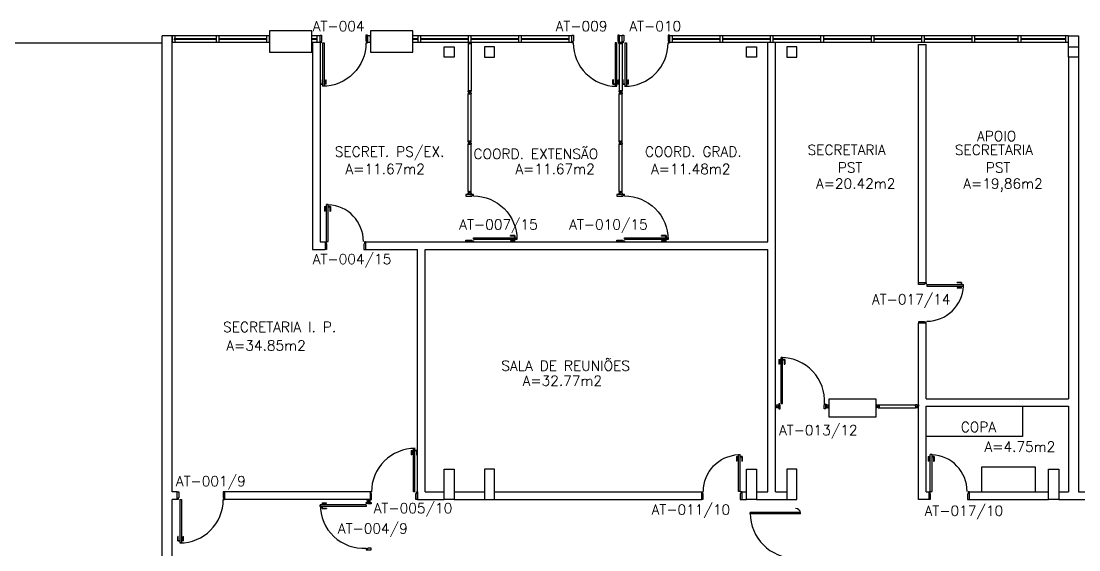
# Model space of a CAD drawing. Extents: x -250 to -5, y 354 to 449.
# Drawn here: x -239.5 to -218.5, y 375.1 to 385.6 of the extents above; entities that cross this region are included whole.
import ezdxf
from ezdxf.enums import TextEntityAlignment as Align

# ---------------------------------------------------------------- set-up
doc = ezdxf.new("R2010")
doc.units = 0
doc.header["$LTSCALE"] = 0.02
doc.header["$MEASUREMENT"] = 0
doc.layers.get('0').update_dxf_attribs({"linetype": 'CONTINUOUS'})
for name, color, linetype in [('ALV', 2, 'CONTINUOUS'), ('CENTRO_DE_CUSTO', 1, 'CONTINUOUS'), ('DIV', 2, 'CONTINUOUS'), ('ESC', 1, 'CONTINUOUS'), ('ESQ', 2, 'CONTINUOUS'), ('ESTR', 3, 'CONTINUOUS'), ('PISO', 1, 'CONTINUOUS'), ('TEXTO', 2, 'CONTINUOUS'), ('TEXTO-ENDEREÇO', 2, 'CONTINUOUS'), ('ÁREA', 2, 'CONTINUOUS')]:
    doc.layers.add(name, color=color, linetype=linetype)
doc.styles.add('UNB-100', font='simplex.shx', dxfattribs={"height": 0.2})
doc.styles.add('UNB-100-1', font='simplex.shx', dxfattribs={"height": 0.2})

# ---------------------------------------------------------------- blocks, each defined once
blk = doc.blocks.new('PILINT-TTS')
for points in [[(-0.2, 0), (-0.2, -0.2), (0, -0.2), (0, 0)], [(-0.8, 0), (-0.8, -0.2), (-1, -0.2), (-1, 0)], [(-0.8, -8.39), (-0.8, -8.99), (-1, -8.99), (-1, -8.39)]]:
    blk.add_lwpolyline(points, close=True)
blk.add_lwpolyline([(-0.2, -8.99), (0, -8.99), (0, -8.39), (-0.2, -8.39), (-0.2, -8.99)])
blk = doc.blocks.new('PE80-TTS')
for p, q in [((0.075, 0), (-0.075, 0)), ((-0.075, -0.03), (-0.075, 0)), ((0.075, 0), (0.075, -0.02)), ((0.777, 0.01), (0.687, 0.01)), ((0.687, 0), (0.687, 0.01)), ((0.777, 0.01), (0.777, -0.03)), ((0.04, -0.03), (-0.075, -0.03)), ((0.075, -0.02), (0.04, -0.02)), ((0.04, -0.03), (0.04, -0.02)), ((0.085, -0.03), (0.817, -0.03)), ((0.085, -0.03), (0.085, -0.065)), ((0.085, -0.065), (0.817, -0.065)), ((0.767, 0), (0.687, 0)), ((0.767, -0.095), (0.687, -0.095)), ((0.687, -0.095), (0.687, -0.105)), ((0.777, -0.105), (0.687, -0.105)), ((0.767, 0), (0.767, -0.03)), ((0.767, -0.095), (0.767, -0.065)), ((0.777, -0.105), (0.777, -0.065)), ((0.817, -0.065), (0.817, -0.03)), ((0.04, -0.771), (-0.075, -0.771)), ((-0.075, -0.771), (-0.075, -0.801)), ((0.075, -0.801), (-0.075, -0.801)), ((0.075, -0.802), (-0.075, -0.802)), ((0.04, -0.771), (0.04, -0.781)), ((0.075, -0.781), (0.04, -0.781)), ((0.075, -0.801), (0.075, -0.781))]:
    blk.add_line(p, q)
at = {"color": 1}
blk.add_arc((0.085, -0.03), 0.731, 270, 357.3429, dxfattribs=at)
blk = doc.blocks.new('PDV1D-TTS')
at = {"layer": 'DIV'}
for p, q in [((0, 0), (-0.012, 0)), ((0, 0.06), (0, 0.075)), ((0, 0.075), (0.03, 0.075)), ((0, -0.06), (0, 0.06)), ((0.03, 0.075), (0.03, -0.045)), ((0.91, 0.075), (0.91, -0.045)), ((0.94, 0.075), (0.91, 0.075)), ((0.94, 0.06), (0.94, 0.075)), ((0.94, -0.06), (0.94, 0.06)), ((0, -0.075), (0, -0.06)), ((0.02, -0.075), (0, -0.075)), ((0.02, -0.045), (0.03, -0.045)), ((0.02, -0.045), (0.02, -0.075)), ((0.052, -0.075), (0.052, -0.94)), ((0.052, -0.075), (0.082, -0.075)), ((0.082, -0.075), (0.082, -0.94)), ((0.92, -0.045), (0.91, -0.045)), ((0.92, -0.045), (0.92, -0.075)), ((0.92, -0.075), (0.94, -0.075)), ((0.94, -0.075), (0.94, -0.06)), ((0.082, -0.94), (0.052, -0.94))]:
    blk.add_line(p, q, dxfattribs=at)
at = {"layer": 'DIV', "color": 1}
for p, q in [((0.019, -0.81), (0.009, -0.81)), ((0.009, -0.9), (0.009, -0.81)), ((0.019, -0.89), (0.019, -0.81)), ((0.114, -0.81), (0.124, -0.81)), ((0.114, -0.89), (0.114, -0.81)), ((0.124, -0.9), (0.124, -0.81)), ((0.009, -0.9), (0.049, -0.9)), ((0.019, -0.89), (0.049, -0.89)), ((0.114, -0.89), (0.084, -0.89)), ((0.124, -0.9), (0.084, -0.9))]:
    blk.add_line(p, q, dxfattribs=at)
blk.add_arc((0.048, -0.075), 0.865, 270, 0, dxfattribs=at)
blk = doc.blocks.new('PDV2D-TTS')
at = {"layer": 'DIV'}
for p, q in [((0.03, 0.05), (0.06, 0.05)), ((0.03, 0.035), (0.03, 0.05)), ((0.03, -0.035), (0.03, 0.035)), ((0.06, 0.05), (0.06, -0.02)), ((0.941, 0.05), (0.941, -0.02)), ((0.971, 0.05), (0.941, 0.05)), ((0.971, 0.035), (0.971, 0.05)), ((0.971, -0.035), (0.971, 0.035)), ((0.03, -0.05), (0.03, -0.035)), ((0.05, -0.05), (0.03, -0.05)), ((0.05, -0.02), (0.06, -0.02)), ((0.05, -0.02), (0.05, -0.05)), ((0.079, -0.05), (0.109, -0.05)), ((0.079, -0.05), (0.079, -0.965)), ((0.109, -0.05), (0.109, -0.965)), ((0.951, -0.02), (0.941, -0.02)), ((0.951, -0.02), (0.951, -0.05)), ((0.951, -0.05), (0.971, -0.05)), ((0.971, -0.05), (0.971, -0.035)), ((0.109, -0.965), (0.079, -0.965))]:
    blk.add_line(p, q, dxfattribs=at)
at = {"layer": 'DIV', "color": 1}
for p, q in [((0.036, -0.925), (0.036, -0.835)), ((0.046, -0.835), (0.036, -0.835)), ((0.046, -0.915), (0.046, -0.835)), ((0.141, -0.915), (0.141, -0.835)), ((0.141, -0.835), (0.151, -0.835)), ((0.151, -0.925), (0.151, -0.835)), ((0.036, -0.925), (0.076, -0.925)), ((0.046, -0.915), (0.076, -0.915)), ((0.141, -0.915), (0.111, -0.915)), ((0.151, -0.925), (0.111, -0.925))]:
    blk.add_line(p, q, dxfattribs=at)
blk.add_arc((0.076, -0.1), 0.865, 270, 3.3214, dxfattribs=at)
blk = doc.blocks.new('DIVMT-TTS')
for p, q in [((-0.03, 0.03), (-0.03, 0.006)), ((-0.008, 0.03), (-0.03, 0.03)), ((-0.0185, 0.006), (-0.03, 0.006)), ((-0.0185, -0.006), (-0.0185, 0.006)), ((-0.008, 0.03), (-0.008, 0.02)), ((-0.008, 0.02), (0.008, 0.02)), ((-0.0051, 0), (0.0051, 0)), ((0.0051, 0), (-0.0051, 0)), ((-0.0051, 0), (0.0051, 0)), ((0, -0.0051), (0, 0.0051)), ((0, 0.0051), (0, -0.0051)), ((0.008, 0.03), (0.008, 0.02)), ((0.008, 0.03), (0.03, 0.03)), ((0.0205, 0.006), (0.03, 0.006)), ((0.0205, -0.006), (0.0205, 0.006)), ((0.0205, 0.006), (0.0205, -0.006)), ((0.0205, 0.006), (0.03, 0.006)), ((0.97, 0.03), (0.03, 0.03)), ((0.03, 0.006), (0.03, 0.03)), ((0.03, -0.03), (0.03, 0.03)), ((0.03, -0.005), (0.03, 0.005)), ((0.97, -0.03), (0.97, 0.03)), ((0.97, 0.03), (0.97, 0.009)), ((0.97, 0.009), (0.97, 0.027)), ((0.9795, 0.006), (0.97, 0.006)), ((0.97, -0.005), (0.97, 0.005)), ((0.9795, 0.006), (0.9795, -0.006)), ((1.0051, 0), (0.9949, 0)), ((1, 0.0051), (1, -0.0051)), ((-0.0185, -0.006), (-0.03, -0.006)), ((-0.03, -0.03), (-0.03, -0.006)), ((-0.008, -0.03), (-0.03, -0.03)), ((-0.008, -0.03), (-0.008, -0.02)), ((-0.008, -0.02), (0.008, -0.02)), ((0.008, -0.03), (0.008, -0.02)), ((0.008, -0.03), (0.03, -0.03)), ((0.0205, -0.006), (0.03, -0.006)), ((0.0205, -0.006), (0.03, -0.006)), ((0.03, -0.006), (0.03, -0.03)), ((0.97, -0.03), (0.03, -0.03)), ((0.9795, -0.006), (0.97, -0.006)), ((0.97, -0.009), (0.97, -0.027))]:
    blk.add_line(p, q)
blk = doc.blocks.new('MTT-TTS')
for p, q in [((-0.008, 0.03), (-0.03, 0.03)), ((-0.03, 0.03), (-0.03, 0.006)), ((-0.0185, 0.006), (-0.03, 0.006)), ((-0.0185, -0.006), (-0.0185, 0.006)), ((-0.008, 0.03), (-0.008, 0.02)), ((-0.008, 0.02), (0.008, 0.02)), ((-0.0051, 0), (0.0051, 0)), ((0, -0.0051), (0, 0.0051)), ((0.008, 0.03), (0.03, 0.03)), ((0.008, 0.03), (0.008, 0.02)), ((0.0205, -0.006), (0.0205, 0.006)), ((0.0205, 0.006), (0.03, 0.006)), ((0.03, 0.006), (0.03, 0.03)), ((-0.03, -0.03), (-0.03, -0.006)), ((-0.0185, -0.006), (-0.03, -0.006)), ((-0.008, -0.03), (-0.03, -0.03)), ((-0.008, -0.02), (0.008, -0.02)), ((-0.008, -0.03), (-0.008, -0.02)), ((0.008, -0.03), (0.008, -0.02)), ((0.008, -0.03), (0.03, -0.03)), ((0.0205, -0.006), (0.03, -0.006)), ((0.03, -0.006), (0.03, -0.03))]:
    blk.add_line(p, q)
blk = doc.blocks.new('PDV1E-TTS')
at = {"layer": 'DIV'}
for p, q in [((-0.94, 0.075), (-0.91, 0.075)), ((-0.94, 0.06), (-0.94, 0.075)), ((-0.94, -0.06), (-0.94, 0.06)), ((-0.91, 0.075), (-0.91, -0.045)), ((0, 0.075), (-0.03, 0.075)), ((-0.03, 0.075), (-0.03, -0.045)), ((0, 0.06), (0, 0.075)), ((0, -0.06), (0, 0.06)), ((0, 0), (0.012, 0)), ((-0.94, -0.075), (-0.94, -0.06)), ((-0.92, -0.075), (-0.94, -0.075)), ((-0.92, -0.045), (-0.92, -0.075)), ((-0.92, -0.045), (-0.91, -0.045)), ((-0.082, -0.075), (-0.082, -0.94)), ((-0.052, -0.075), (-0.082, -0.075)), ((-0.052, -0.075), (-0.052, -0.94)), ((-0.02, -0.045), (-0.03, -0.045)), ((-0.02, -0.045), (-0.02, -0.075)), ((-0.02, -0.075), (0, -0.075)), ((0, -0.075), (0, -0.06)), ((-0.114, -0.81), (-0.124, -0.81)), ((-0.124, -0.9), (-0.124, -0.81)), ((-0.114, -0.89), (-0.114, -0.81)), ((-0.019, -0.81), (-0.009, -0.81)), ((-0.019, -0.89), (-0.019, -0.81)), ((-0.009, -0.9), (-0.009, -0.81)), ((-0.124, -0.9), (-0.084, -0.9)), ((-0.114, -0.89), (-0.084, -0.89)), ((-0.082, -0.94), (-0.052, -0.94)), ((-0.019, -0.89), (-0.049, -0.89)), ((-0.009, -0.9), (-0.049, -0.9))]:
    blk.add_line(p, q, dxfattribs=at)
blk.add_arc((-0.048, -0.075), 0.865, 180, 270, dxfattribs=at)
blk = doc.blocks.new('DIV-TTS')
for p, q in [((-0.0051, 0), (0.0051, 0)), ((0, -0.0051), (0, 0.0051)), ((0.0205, 0.006), (0.03, 0.006)), ((0.0205, -0.006), (0.0205, 0.006)), ((0.03, 0.03), (0.97, 0.03)), ((0.03, 0.03), (0.03, -0.03)), ((0.03, 0.009), (0.03, 0.027)), ((0.03, 0.005), (0.03, -0.005)), ((0.97, 0.03), (0.97, -0.03)), ((0.9795, 0.006), (0.97, 0.006)), ((0.97, 0.005), (0.97, -0.005)), ((0.9795, -0.006), (0.9795, 0.006)), ((1.0051, 0), (0.9949, 0)), ((0.9949, 0), (1.0051, 0)), ((1, -0.0051), (1, 0.0051)), ((0.0205, -0.006), (0.03, -0.006)), ((0.03, -0.03), (0.03, -0.009)), ((0.03, -0.009), (0.03, -0.027)), ((0.03, -0.03), (0.97, -0.03)), ((0.9795, -0.006), (0.97, -0.006))]:
    blk.add_line(p, q)
blk = doc.blocks.new('MTINI-TTS')
for p, q in [((-0.03, 0.008), (-0.03, 0.03)), ((0.03, 0.03), (-0.03, 0.03)), ((-0.03, 0.008), (-0.02, 0.008)), ((-0.009, 0.03), (-0.027, 0.03)), ((-0.02, 0.008), (-0.02, 0)), ((-0.001, 0), (-0.02, 0)), ((-0.006, 0.02), (-0.006, 0.03)), ((-0.006, 0.023), (-0.006, 0.027)), ((-0.006, 0.02), (0.006, 0.02)), ((0.005, 0.03), (-0.005, 0.03)), ((0.005, 0), (-0.005, 0)), ((0.004, 0.02), (-0.004, 0.02)), ((0.02, 0), (-0.001, 0)), ((0, -0.005), (0, 0.005)), ((0.006, 0.02), (0.006, 0.03)), ((0.006, 0.023), (0.006, 0.027)), ((0.009, 0.03), (0.027, 0.03)), ((0.03, 0.008), (0.02, 0.008)), ((0.02, 0), (0.02, 0.008)), ((0.03, 0.008), (0.03, 0.03))]:
    blk.add_line(p, q)
blk = doc.blocks.new('PTDP-TTS')
at = {"color": 2}
for p, q in [((0.084, 0.9), (0.115, 0.9)), ((0.084, -0.1), (0.084, 0.9)), ((0.114, -0.1), (0.114, 0.9)), ((1.884, 0.9), (1.914, 0.9)), ((1.884, -0.1), (1.884, 0.9)), ((1.914, -0.1), (1.914, 0.9)), ((0.084, -0.1), (0.115, -0.1)), ((1.885, -0.101), (1.915, -0.101))]:
    blk.add_line(p, q, dxfattribs=at)
at = {"color": 1}
for centre, radius, start, end in [((0.114, 0.006), 0.892, 0, 90), ((1.899, 0.006), 0.892, 90, 180), ((0.098, 0), 0.098, 180, 270), ((1.896, -0.001), 0.0991, 271.7192, 0)]:
    blk.add_arc(centre, radius, start, end, dxfattribs=at)
at = {"layer": 'ESQ', "color": 1}
for p, q in [((0.044, 0.86), (0.044, 0.77)), ((0.044, 0.86), (0.084, 0.86)), ((0.054, 0.85), (0.054, 0.77)), ((0.054, 0.85), (0.084, 0.85)), ((0.154, 0.86), (0.114, 0.86)), ((0.144, 0.85), (0.114, 0.85)), ((0.144, 0.85), (0.144, 0.77)), ((0.154, 0.86), (0.154, 0.77)), ((0.054, 0.77), (0.044, 0.77)), ((0.144, 0.77), (0.154, 0.77))]:
    blk.add_line(p, q, dxfattribs=at)
blk = doc.blocks.new('PDV2E-TTS')
at = {"layer": 'DIV'}
for p, q in [((-0.967, 0.035), (-0.967, 0.05)), ((-0.967, 0.05), (-0.937, 0.05)), ((-0.967, -0.035), (-0.967, 0.035)), ((-0.937, 0.05), (-0.937, -0.02)), ((-0.068, 0.05), (-0.068, -0.02)), ((-0.038, 0.05), (-0.068, 0.05)), ((-0.038, 0.035), (-0.038, 0.05)), ((-0.038, -0.035), (-0.038, 0.035)), ((-0.967, -0.05), (-0.967, -0.035)), ((-0.947, -0.05), (-0.967, -0.05)), ((-0.947, -0.02), (-0.947, -0.05)), ((-0.947, -0.02), (-0.937, -0.02)), ((-0.083, -0.054), (-0.113, -0.054)), ((-0.113, -0.054), (-0.113, -0.969)), ((-0.083, -0.054), (-0.083, -0.969)), ((-0.059, -0.02), (-0.068, -0.02)), ((-0.059, -0.02), (-0.059, -0.05)), ((-0.059, -0.05), (-0.037, -0.05)), ((-0.038, -0.05), (-0.038, -0.035)), ((-0.113, -0.969), (-0.083, -0.969))]:
    blk.add_line(p, q, dxfattribs=at)
at = {"layer": 'DIV', "color": 1}
for p, q in [((-0.145, -0.839), (-0.155, -0.839)), ((-0.155, -0.929), (-0.155, -0.839)), ((-0.145, -0.919), (-0.145, -0.839)), ((-0.05, -0.839), (-0.04, -0.839)), ((-0.05, -0.919), (-0.05, -0.839)), ((-0.04, -0.929), (-0.04, -0.839)), ((-0.155, -0.929), (-0.115, -0.929)), ((-0.145, -0.919), (-0.115, -0.919)), ((-0.05, -0.919), (-0.08, -0.919)), ((-0.04, -0.929), (-0.08, -0.929))]:
    blk.add_line(p, q, dxfattribs=at)
blk.add_arc((-0.081, -0.101), 0.867, 176.6046, 269.9049, dxfattribs=at)

msp = doc.modelspace()

# ---------------------------------------------------------------- linework, layer by layer
at = {"layer": 'ALV'}
for p, q in [((-236.696, 366.897), (-236.696, 385.307)), ((-236.496, 376.247), (-236.496, 385.307)), ((-233.712, 385.185), (-233.712, 381.063)), ((-233.562, 385.17), (-233.562, 381.213)), ((-224.671, 381.213), (-224.671, 385.185)), ((-224.521, 376.247), (-224.521, 385.185)), ((-221.622, 385.135), (-221.562, 385.135)), ((-218.703, 384.887), (-218.703, 378.097)), ((-218.503, 384.887), (-218.503, 376.247)), ((-233.562, 381.213), (-233.462, 381.213)), ((-233.462, 381.213), (-233.462, 381.063)), ((-232.66, 381.213), (-224.671, 381.213)), ((-232.66, 381.213), (-232.66, 381.063)), ((-233.712, 381.063), (-233.462, 381.063)), ((-232.66, 381.063), (-231.625, 381.063)), ((-231.625, 376.097), (-231.625, 381.063)), ((-231.475, 376.247), (-231.475, 381.063)), ((-231.475, 381.063), (-224.671, 381.063)), ((-224.671, 376.247), (-224.671, 381.063)), ((-221.526, 378.097), (-218.703, 378.097)), ((-221.526, 377.947), (-218.703, 377.947)), ((-218.703, 377.947), (-218.703, 376.247)), ((-236.396, 376.247), (-236.496, 376.247)), ((-236.396, 376.097), (-236.396, 376.247)), ((-232.566, 376.247), (-235.456, 376.247)), ((-235.456, 376.247), (-235.456, 376.097)), ((-232.567, 376.247), (-232.567, 376.097)), ((-231.475, 376.247), (-231.096, 376.247)), ((-230.896, 376.247), (-230.289, 376.247)), ((-230.096, 376.247), (-225.991, 376.247)), ((-225.991, 376.247), (-225.991, 376.097)), ((-225.189, 376.247), (-225.189, 376.097)), ((-225.189, 376.247), (-225.096, 376.247)), ((-224.896, 376.247), (-224.671, 376.247)), ((-224.521, 376.247), (-224.289, 376.247)), ((-221.476, 376.246), (-221.476, 376.096)), ((-220.674, 376.247), (-219.096, 376.247)), ((-220.674, 376.246), (-220.674, 376.096)), ((-218.896, 376.247), (-218.703, 376.247)), ((-218.503, 376.247), (-218.289, 376.247)), ((-236.496, 366.897), (-236.496, 376.097)), ((-236.396, 376.097), (-236.496, 376.097)), ((-232.567, 376.097), (-235.456, 376.097)), ((-231.625, 376.097), (-231.096, 376.097)), ((-230.896, 376.097), (-230.289, 376.097)), ((-230.296, 376.097), (-225.991, 376.097)), ((-225.189, 376.097), (-225.096, 376.097)), ((-224.896, 376.097), (-224.289, 376.097)), ((-220.674, 376.097), (-219.096, 376.097)), ((-218.896, 376.097), (-218.289, 376.097))]:
    msp.add_line(p, q, dxfattribs=at)
for points in [[(-221.676, 385.135), (-221.526, 385.135)], [(-221.676, 380.399), (-221.676, 385.135)], [(-221.526, 380.379), (-221.526, 385.135)], [(-221.526, 380.399), (-221.676, 380.399)], [(-221.526, 376.096), (-221.676, 376.096), (-221.676, 379.598)], [(-221.526, 379.597), (-221.676, 379.597)], [(-221.526, 378.097), (-221.526, 379.617)], [(-221.526, 376.246), (-221.526, 377.947)], [(-221.526, 376.246), (-221.476, 376.246), (-221.476, 376.096), (-221.526, 376.096)], [(-221.476, 376.246), (-221.476, 376.096)], [(-220.674, 376.247), (-220.674, 376.097)]]:
    msp.add_lwpolyline(points, dxfattribs=at)
at = {"layer": 'DIV'}
for p, q in [((-224.521, 377.953), (-224.521, 377.977)), ((-224.511, 377.953), (-224.521, 377.953)), ((-224.521, 377.952), (-224.521, 377.942)), ((-224.521, 377.941), (-224.521, 377.917)), ((-224.511, 377.941), (-224.521, 377.941)), ((-224.511, 377.941), (-224.521, 377.941)), ((-224.511, 377.953), (-224.511, 377.941)), ((-224.511, 377.941), (-224.511, 377.953)), ((-224.486, 377.947), (-224.496, 377.947)), ((-224.496, 377.947), (-224.486, 377.947)), ((-224.486, 377.947), (-224.496, 377.947)), ((-224.491, 377.952), (-224.491, 377.942)), ((-224.491, 377.942), (-224.491, 377.952)), ((-223.521, 377.953), (-223.521, 377.977)), ((-223.499, 377.977), (-223.521, 377.977)), ((-223.521, 377.977), (-223.521, 377.917)), ((-223.511, 377.953), (-223.521, 377.953)), ((-223.511, 377.953), (-223.521, 377.953)), ((-223.521, 377.952), (-223.521, 377.942)), ((-223.521, 377.941), (-223.521, 377.917)), ((-223.511, 377.941), (-223.521, 377.941)), ((-223.511, 377.941), (-223.521, 377.941)), ((-223.499, 377.917), (-223.521, 377.917)), ((-223.511, 377.953), (-223.511, 377.941)), ((-223.511, 377.941), (-223.511, 377.953)), ((-223.499, 377.977), (-223.499, 377.967)), ((-223.483, 377.967), (-223.499, 377.967)), ((-223.499, 377.917), (-223.499, 377.927)), ((-223.483, 377.927), (-223.499, 377.927)), ((-223.486, 377.947), (-223.496, 377.947)), ((-223.496, 377.947), (-223.486, 377.947)), ((-223.486, 377.947), (-223.496, 377.947)), ((-223.493, 377.947), (-223.483, 377.947)), ((-223.493, 377.947), (-223.483, 377.947)), ((-223.491, 377.952), (-223.491, 377.942)), ((-223.491, 377.942), (-223.491, 377.952)), ((-223.488, 377.942), (-223.488, 377.952)), ((-223.488, 377.942), (-223.488, 377.952)), ((-223.483, 377.977), (-223.483, 377.967)), ((-223.483, 377.977), (-223.461, 377.977)), ((-223.483, 377.917), (-223.483, 377.927)), ((-223.483, 377.917), (-223.461, 377.917)), ((-223.472, 377.953), (-223.461, 377.953)), ((-223.472, 377.953), (-223.472, 377.941)), ((-223.472, 377.941), (-223.461, 377.941)), ((-223.467, 377.941), (-223.467, 377.953)), ((-223.467, 377.953), (-223.458, 377.953)), ((-223.467, 377.941), (-223.467, 377.953)), ((-223.467, 377.953), (-223.458, 377.953)), ((-223.467, 377.941), (-223.458, 377.941)), ((-223.467, 377.941), (-223.458, 377.941)), ((-223.461, 377.977), (-223.461, 377.953)), ((-223.461, 377.917), (-223.461, 377.941)), ((-223.458, 377.977), (-223.458, 377.917)), ((-223.458, 377.956), (-223.458, 377.974)), ((-223.458, 377.956), (-223.458, 377.974)), ((-223.458, 377.952), (-223.458, 377.942)), ((-223.458, 377.952), (-223.458, 377.942)), ((-223.458, 377.938), (-223.458, 377.92)), ((-223.458, 377.917), (-223.458, 377.938)), ((-223.458, 377.938), (-223.458, 377.92)), ((-223.458, 377.917), (-223.458, 377.938)), ((-222.499, 377.977), (-222.521, 377.977)), ((-222.521, 377.977), (-222.521, 377.953)), ((-222.509, 377.953), (-222.521, 377.953)), ((-222.509, 377.941), (-222.521, 377.941)), ((-222.521, 377.917), (-222.521, 377.941)), ((-222.499, 377.917), (-222.521, 377.917)), ((-222.509, 377.953), (-222.509, 377.941)), ((-222.499, 377.977), (-222.499, 377.967)), ((-222.499, 377.967), (-222.483, 377.967)), ((-222.499, 377.917), (-222.499, 377.927)), ((-222.499, 377.927), (-222.483, 377.927)), ((-222.496, 377.947), (-222.486, 377.947)), ((-222.486, 377.947), (-222.496, 377.947)), ((-222.496, 377.947), (-222.486, 377.947)), ((-222.491, 377.952), (-222.491, 377.942)), ((-222.491, 377.942), (-222.491, 377.952)), ((-222.483, 377.977), (-222.483, 377.967)), ((-222.483, 377.977), (-222.461, 377.977)), ((-222.483, 377.917), (-222.483, 377.927)), ((-222.483, 377.917), (-222.461, 377.917)), ((-222.47, 377.953), (-222.47, 377.941)), ((-222.47, 377.953), (-222.461, 377.953)), ((-222.47, 377.941), (-222.47, 377.953)), ((-222.47, 377.953), (-222.461, 377.953)), ((-222.47, 377.941), (-222.461, 377.941)), ((-222.47, 377.941), (-222.461, 377.941)), ((-222.461, 377.977), (-221.736, 377.977)), ((-222.461, 377.953), (-222.461, 377.977)), ((-222.461, 377.977), (-222.461, 377.917)), ((-222.461, 377.952), (-222.461, 377.942)), ((-222.461, 377.941), (-222.461, 377.917)), ((-222.461, 377.917), (-221.736, 377.917)), ((-221.736, 377.953), (-221.736, 377.977)), ((-221.714, 377.977), (-221.736, 377.977)), ((-221.736, 377.977), (-221.736, 377.917)), ((-221.726, 377.953), (-221.736, 377.953)), ((-221.726, 377.953), (-221.736, 377.953)), ((-221.736, 377.952), (-221.736, 377.942)), ((-221.736, 377.941), (-221.736, 377.917)), ((-221.726, 377.941), (-221.736, 377.941)), ((-221.726, 377.941), (-221.736, 377.941)), ((-221.714, 377.917), (-221.736, 377.917)), ((-221.726, 377.953), (-221.726, 377.941)), ((-221.726, 377.941), (-221.726, 377.953)), ((-221.714, 377.977), (-221.714, 377.967)), ((-221.698, 377.967), (-221.714, 377.967)), ((-221.714, 377.917), (-221.714, 377.927)), ((-221.698, 377.927), (-221.714, 377.927)), ((-221.701, 377.947), (-221.711, 377.947)), ((-221.711, 377.947), (-221.701, 377.947)), ((-221.701, 377.947), (-221.711, 377.947)), ((-221.706, 377.952), (-221.706, 377.942)), ((-221.706, 377.942), (-221.706, 377.952)), ((-221.698, 377.977), (-221.698, 377.967)), ((-221.698, 377.977), (-221.676, 377.977)), ((-221.698, 377.917), (-221.698, 377.927)), ((-221.698, 377.917), (-221.676, 377.917)), ((-221.687, 377.953), (-221.676, 377.953)), ((-221.687, 377.953), (-221.687, 377.941)), ((-221.687, 377.941), (-221.676, 377.941)), ((-221.676, 377.977), (-221.676, 377.953)), ((-221.676, 377.917), (-221.676, 377.941)), ((-232.626, 376.073), (-232.626, 376.097)), ((-232.604, 376.097), (-232.626, 376.097)), ((-232.616, 376.073), (-232.626, 376.073)), ((-232.616, 376.073), (-232.626, 376.073)), ((-232.626, 376.061), (-232.626, 376.037)), ((-232.616, 376.061), (-232.626, 376.061)), ((-232.616, 376.061), (-232.626, 376.061)), ((-232.565, 376.037), (-232.625, 376.037)), ((-232.616, 376.073), (-232.616, 376.061)), ((-232.616, 376.061), (-232.616, 376.073)), ((-232.604, 376.097), (-232.604, 376.087)), ((-232.588, 376.087), (-232.604, 376.087)), ((-232.604, 376.037), (-232.604, 376.047)), ((-232.588, 376.047), (-232.604, 376.047)), ((-232.59, 376.067), (-232.601, 376.067)), ((-232.601, 376.067), (-232.59, 376.067)), ((-232.59, 376.067), (-232.601, 376.067)), ((-232.596, 376.072), (-232.596, 376.062)), ((-232.596, 376.062), (-232.596, 376.072)), ((-232.588, 376.097), (-232.588, 376.087)), ((-232.588, 376.097), (-232.566, 376.097)), ((-232.588, 376.037), (-232.588, 376.047)), ((-232.577, 376.073), (-232.566, 376.073)), ((-232.577, 376.073), (-232.577, 376.061)), ((-232.577, 376.061), (-232.566, 376.061)), ((-232.566, 376.097), (-232.566, 376.073)), ((-232.566, 376.037), (-232.566, 376.061))]:
    msp.add_line(p, q, dxfattribs=at)
for points in [[(-222.521, 378.088), (-223.461, 378.088), (-223.461, 377.738), (-222.521, 377.738)], [(-224.472, 377.953), (-224.472, 377.941), (-224.461, 377.941), (-224.461, 377.917), (-224.483, 377.917), (-224.483, 377.927), (-224.499, 377.927), (-224.499, 377.917), (-224.521, 377.917), (-224.521, 377.977), (-224.499, 377.977), (-224.499, 377.967), (-224.483, 377.967), (-224.483, 377.977), (-224.461, 377.977), (-224.461, 377.953)]]:
    msp.add_lwpolyline(points, close=True, dxfattribs=at)
msp.add_lwpolyline([(-224.511, 377.953), (-224.521, 377.953)], dxfattribs=at)
at = {"layer": 'ESC'}
for points in [[(-219.615, 377.947), (-219.615, 377.347), (-221.526, 377.347)], [(-220.424, 376.247), (-220.424, 376.747), (-219.365, 376.747), (-219.365, 376.247)]]:
    msp.add_lwpolyline(points, dxfattribs=at)
at = {"layer": 'ESQ'}
for p, q in [((-234.562, 385.405), (-234.562, 384.985)), ((-233.722, 385.405), (-234.562, 385.405)), ((-233.722, 384.985), (-233.722, 385.405)), ((-232.562, 385.405), (-232.562, 384.985)), ((-231.722, 385.405), (-232.562, 385.405)), ((-231.722, 384.985), (-231.722, 385.405)), ((-236.496, 385.307), (-236.696, 385.307)), ((-236.436, 385.305), (-236.496, 385.305)), ((-236.496, 385.305), (-236.496, 385.186)), ((-236.496, 385.185), (-236.436, 385.185)), ((-236.462, 385.239), (-235.622, 385.239)), ((-236.462, 385.185), (-235.622, 385.185)), ((-235.622, 385.305), (-236.461, 385.305)), ((-235.622, 385.251), (-236.461, 385.251)), ((-236.436, 385.185), (-236.436, 385.305)), ((-235.622, 385.305), (-235.622, 385.186)), ((-235.562, 385.305), (-235.622, 385.305)), ((-235.622, 385.185), (-235.562, 385.185)), ((-235.562, 385.185), (-235.562, 385.305)), ((-235.562, 385.239), (-234.622, 385.239)), ((-235.562, 385.185), (-234.622, 385.185)), ((-234.622, 385.305), (-235.561, 385.305)), ((-234.622, 385.251), (-235.561, 385.251)), ((-234.622, 385.305), (-234.622, 385.186)), ((-234.562, 385.305), (-234.622, 385.305)), ((-234.622, 385.185), (-234.562, 385.185)), ((-234.562, 385.185), (-234.562, 385.305)), ((-233.622, 385.305), (-233.722, 385.305)), ((-233.622, 385.251), (-233.722, 385.251)), ((-233.722, 385.239), (-233.622, 385.239)), ((-233.722, 385.185), (-233.622, 385.185)), ((-233.622, 385.305), (-233.622, 385.186)), ((-233.562, 385.305), (-233.622, 385.305)), ((-233.622, 385.185), (-233.562, 385.185)), ((-233.562, 385.185), (-233.562, 385.305)), ((-232.622, 385.305), (-232.622, 385.186)), ((-232.562, 385.305), (-232.622, 385.305)), ((-232.622, 385.185), (-232.562, 385.185)), ((-232.562, 385.185), (-232.562, 385.305)), ((-232.562, 385.185), (-232.562, 385.305)), ((-231.622, 385.305), (-231.722, 385.305)), ((-231.622, 385.251), (-231.722, 385.251)), ((-231.722, 385.239), (-231.622, 385.239)), ((-231.722, 385.185), (-231.622, 385.185)), ((-231.622, 385.305), (-231.622, 385.186)), ((-231.562, 385.305), (-231.622, 385.305)), ((-231.622, 385.185), (-231.562, 385.185)), ((-231.562, 385.185), (-231.562, 385.305)), ((-231.562, 385.239), (-230.622, 385.239)), ((-231.562, 385.185), (-230.622, 385.185)), ((-230.622, 385.305), (-231.561, 385.305)), ((-230.622, 385.251), (-231.561, 385.251)), ((-230.562, 385.305), (-230.622, 385.305)), ((-230.622, 385.305), (-230.622, 385.186)), ((-230.622, 385.185), (-230.562, 385.185)), ((-230.562, 385.185), (-230.562, 385.305)), ((-218.703, 385.087), (-218.703, 385.306)), ((-218.703, 385.306), (-218.503, 385.306)), ((-218.503, 385.306), (-218.503, 385.088)), ((-234.562, 384.985), (-233.722, 384.985)), ((-232.562, 384.985), (-231.722, 384.985))]:
    msp.add_line(p, q, dxfattribs=at)
at = {"layer": 'ESQ', "color": 3}
for p, q in [((-230.562, 385.239), (-229.622, 385.239)), ((-230.562, 385.185), (-229.622, 385.185)), ((-229.622, 385.305), (-230.561, 385.305)), ((-229.622, 385.251), (-230.561, 385.251)), ((-229.622, 385.305), (-229.622, 385.186)), ((-229.562, 385.305), (-229.622, 385.305)), ((-229.622, 385.185), (-229.562, 385.185)), ((-229.562, 385.185), (-229.562, 385.305)), ((-229.562, 385.239), (-228.622, 385.239)), ((-229.562, 385.185), (-228.622, 385.185)), ((-228.622, 385.305), (-229.561, 385.305)), ((-228.622, 385.251), (-229.561, 385.251)), ((-228.622, 385.305), (-228.622, 385.186)), ((-228.562, 385.305), (-228.622, 385.305)), ((-228.622, 385.185), (-228.562, 385.185)), ((-228.562, 385.185), (-228.562, 385.305)), ((-227.622, 385.305), (-227.622, 385.186)), ((-227.562, 385.305), (-227.622, 385.305)), ((-227.622, 385.185), (-227.562, 385.185)), ((-227.562, 385.185), (-227.562, 385.305)), ((-226.622, 385.305), (-226.622, 385.186)), ((-226.562, 385.305), (-226.622, 385.305)), ((-226.622, 385.185), (-226.562, 385.185)), ((-226.562, 385.185), (-226.562, 385.305)), ((-226.562, 385.239), (-225.622, 385.239)), ((-226.562, 385.185), (-225.622, 385.185)), ((-225.622, 385.305), (-226.561, 385.305)), ((-225.622, 385.251), (-226.561, 385.251)), ((-225.622, 385.305), (-225.622, 385.186)), ((-225.562, 385.305), (-225.622, 385.305)), ((-225.622, 385.185), (-225.562, 385.185)), ((-225.562, 385.185), (-225.562, 385.305)), ((-225.562, 385.239), (-224.622, 385.239)), ((-225.562, 385.185), (-224.622, 385.185)), ((-224.622, 385.305), (-225.561, 385.305)), ((-224.622, 385.251), (-225.561, 385.251)), ((-224.622, 385.305), (-224.622, 385.185)), ((-224.562, 385.305), (-224.622, 385.305)), ((-224.622, 385.185), (-224.562, 385.185)), ((-224.562, 385.185), (-224.562, 385.305)), ((-224.562, 385.239), (-223.622, 385.239)), ((-224.562, 385.185), (-223.622, 385.185)), ((-223.622, 385.305), (-224.561, 385.305)), ((-223.622, 385.251), (-224.561, 385.251)), ((-223.562, 385.305), (-223.622, 385.305)), ((-223.622, 385.305), (-223.622, 385.186)), ((-223.622, 385.185), (-223.562, 385.185)), ((-223.562, 385.185), (-223.562, 385.305)), ((-223.562, 385.239), (-222.622, 385.239)), ((-223.562, 385.185), (-222.622, 385.185)), ((-222.622, 385.305), (-223.561, 385.305)), ((-222.622, 385.251), (-223.561, 385.251)), ((-222.562, 385.305), (-222.622, 385.305)), ((-222.622, 385.305), (-222.622, 385.186)), ((-222.622, 385.185), (-222.562, 385.185)), ((-222.562, 385.185), (-222.562, 385.305)), ((-222.562, 385.239), (-221.622, 385.239)), ((-222.562, 385.185), (-221.622, 385.185)), ((-221.622, 385.305), (-222.561, 385.305)), ((-221.622, 385.251), (-222.561, 385.251)), ((-221.562, 385.305), (-221.622, 385.305)), ((-221.622, 385.305), (-221.622, 385.186)), ((-221.562, 385.185), (-221.562, 385.305)), ((-221.562, 385.239), (-220.622, 385.239)), ((-221.562, 385.185), (-220.622, 385.185)), ((-220.622, 385.305), (-221.561, 385.305)), ((-220.622, 385.251), (-221.561, 385.251)), ((-220.562, 385.305), (-220.622, 385.305)), ((-220.622, 385.305), (-220.622, 385.186)), ((-220.622, 385.185), (-220.562, 385.185)), ((-220.562, 385.185), (-220.562, 385.305)), ((-220.562, 385.239), (-219.704, 385.239)), ((-220.562, 385.185), (-219.704, 385.185)), ((-219.704, 385.305), (-220.561, 385.305)), ((-219.704, 385.251), (-220.561, 385.251)), ((-219.644, 385.305), (-219.704, 385.305)), ((-219.704, 385.305), (-219.704, 385.186)), ((-219.704, 385.185), (-219.644, 385.185)), ((-219.644, 385.185), (-219.644, 385.305)), ((-219.644, 385.239), (-218.763, 385.239)), ((-219.644, 385.185), (-218.763, 385.185)), ((-218.763, 385.305), (-219.643, 385.305)), ((-218.763, 385.251), (-219.643, 385.251)), ((-218.703, 385.305), (-218.763, 385.305)), ((-218.763, 385.305), (-218.763, 385.186)), ((-218.763, 385.185), (-218.703, 385.185)), ((-218.703, 385.185), (-218.703, 385.305))]:
    msp.add_line(p, q, dxfattribs=at)
msp.add_lwpolyline([(-221.622, 385.185), (-221.562, 385.185)], dxfattribs=at)
at = {"layer": 'ESTR', "color": 3}
for points in [[(-218.503, 385.087), (-218.503, 384.887), (-218.703, 384.887), (-218.703, 385.087)], [(-218.896, 376.697), (-218.896, 376.097), (-219.096, 376.097), (-219.096, 376.697)]]:
    msp.add_lwpolyline(points, close=True, dxfattribs=at)
at = {"layer": 'PISO'}
msp.add_line((-236.693, 385.164), (-239.7, 385.164), dxfattribs=at)

# ---------------------------------------------------------------- block references
at = {"layer": 'ALV'}
msp.add_blockref('PE80-TTS', (-221.601, 380.399), dxfattribs=at)
at = {"layer": 'ALV', "rotation": 90.00000000000001}
msp.add_blockref('PE80-TTS', (-221.476, 376.171), dxfattribs=at)
at = {"layer": 'DIV', "xscale": -1}
msp.add_blockref('PDV1E-TTS', (-233.562, 385.245), dxfattribs=at)
at = {"layer": 'DIV'}
for name, p, rotation in [('DIV-TTS', (-230.592, 385.185), 270), ('MTINI-TTS', (-230.592, 385.185), 180), ('DIV-TTS', (-227.592, 385.185), 270), ('MTINI-TTS', (-227.592, 385.185), 180), ('DIVMT-TTS', (-230.592, 384.185), 270), ('DIVMT-TTS', (-227.592, 384.185), 270), ('DIVMT-TTS', (-230.592, 383.185), 270), ('DIVMT-TTS', (-227.592, 383.185), 270), ('PE80-TTS', (-233.462, 381.138), 90.00000000000001), ('PDV2E-TTS', (-224.491, 377.947), 180), ('PDV1D-TTS', (-231.627, 376.172), 180), ('PDV2D-TTS', (-232.595, 376.067), 270)]:
    msp.add_blockref(name, p, dxfattribs=dict(at, rotation=rotation))
for name, p in [('PDV1E-TTS', (-227.622, 385.246)), ('PDV1D-TTS', (-227.562, 385.245)), ('MTT-TTS', (-230.592, 382.185)), ('MTT-TTS', (-227.592, 382.185)), ('PDV1D-TTS', (-236.396, 376.172))]:
    msp.add_blockref(name, p, dxfattribs=at)
at = {"layer": 'DIV', "xscale": -1}
for name, p, rotation in [('PDV1E-TTS', (-230.592, 381.215), 90.00000000000001), ('PDV1E-TTS', (-227.592, 381.215), 90.00000000000001), ('PE80-TTS', (-225.189, 376.172), 270)]:
    msp.add_blockref(name, p, dxfattribs=dict(at, rotation=rotation))
at = {"layer": 'ESQ', "rotation": 90}
msp.add_blockref('PTDP-TTS', (-224.123, 373.925), dxfattribs=at)
at = {"layer": 'ESTR', "color": 6}
msp.add_blockref('PILINT-TTS', (-230.096, 385.087), dxfattribs=at)
at = {"layer": 'ESTR', "color": 9}
msp.add_blockref('PILINT-TTS', (-224.096, 385.087), dxfattribs=at)

# ---------------------------------------------------------------- texts
at = {"layer": 'CENTRO_DE_CUSTO', "linetype": 'Continuous', "style": 'UNB-100'}
for p in [(-223.282, 382.592), (-220.343, 382.592)]:
    msp.add_text('PST', height=0.2, dxfattribs=at).set_placement(p)
at = {"layer": 'TEXTO', "style": 'UNB-100'}
for s, p in [('APOIO ', (-220.519, 383.217)), ('SECRET. PS/EX.', (-233.268, 382.907)), ('COORD. EXTENSÃO', (-230.515, 382.862)), ('COORD. GRAD.', (-227.11, 382.907)), ('SECRETARIA ', (-223.881, 382.941)), ('SECRETARIA ', (-220.956, 382.941)), ('SECRETARIA I. P.', (-235.487, 379.423)), ('SALA DE REUNIÕES', (-229.962, 378.654)), ('COPA', (-220.841, 377.436))]:
    msp.add_text(s, height=0.2, dxfattribs=at).set_placement(p)
at = {"layer": 'TEXTO-ENDEREÇO', "style": 'UNB-100-1'}
for s, p in [('AT-004', (-233.706, 385.4)), ('AT-009', (-228.884, 385.4)), ('AT-010', (-227.419, 385.4)), ('AT-007/15', (-230.798, 381.459)), ('AT-010/15', (-228.616, 381.459)), ('AT-004/15', (-233.706, 380.772)), ('AT-017/14', (-222.604, 379.973)), ('AT-013/12', (-224.449, 377.373)), ('AT-001/9', (-236.425, 376.361)), ('AT-005/10', (-232.495, 375.823)), ('AT-011/10', (-226.978, 375.795)), ('AT-017/10', (-221.557, 375.773)), ('AT-004/9', (-233.208, 375.419))]:
    msp.add_text(s, height=0.2, dxfattribs=at).set_placement(p)
at = {"layer": 'ÁREA', "style": 'UNB-100'}
for s, p in [('A=11.67m2', (-232.269, 382.562)), ('A=11.67m2', (-228.895, 382.562)), ('A=11.48m2', (-226.201, 382.562)), ('A=20.42m2', (-222.927, 382.272)), ('A=19,86m2', (-220.002, 382.272)), ('A=34.85m2', (-234.634, 379.055)), ('A=32.77m2', (-228.751, 378.356)), ('A=4.75m2', (-219.666, 377.045))]:
    msp.add_text(s, height=0.2, dxfattribs=at).set_placement(p, align=Align.CENTER)

doc.saveas('drawing.dxf')
